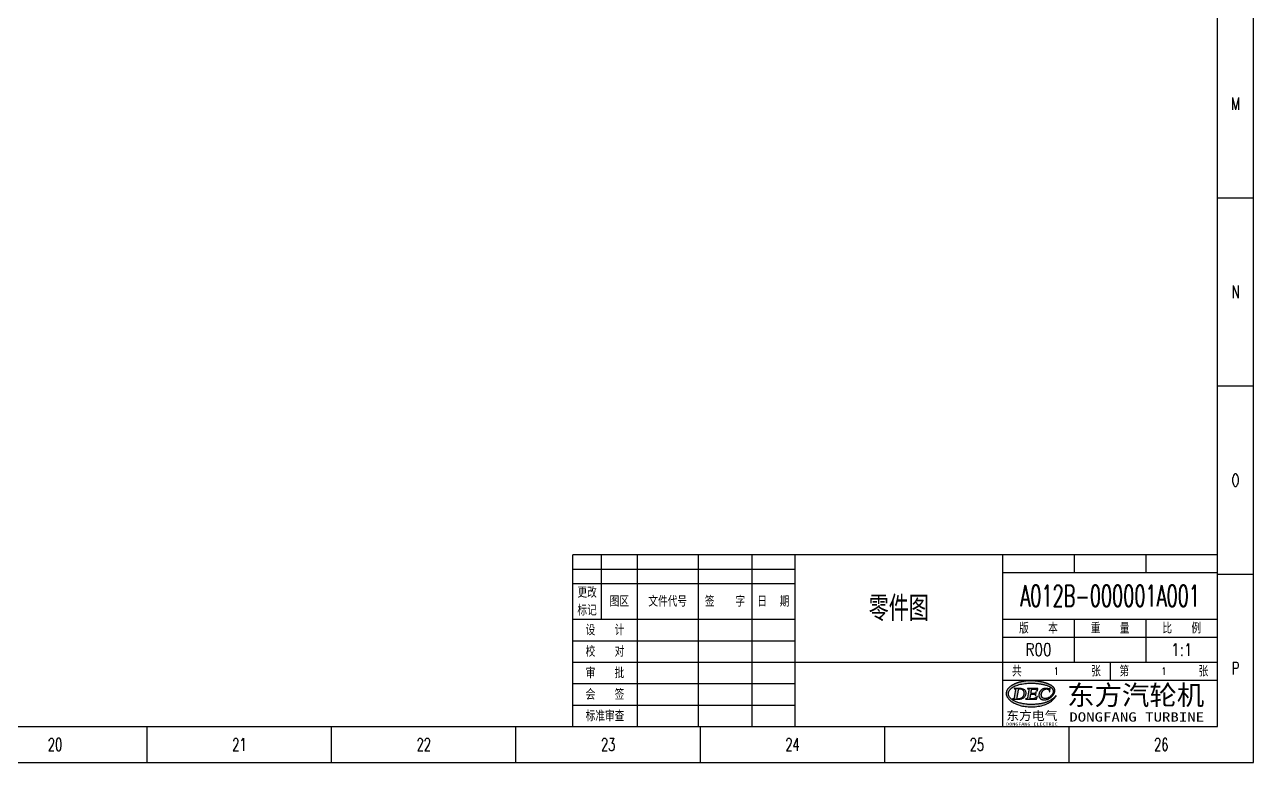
# Model space of a CAD drawing. Header units: millimetres. Extents: x 0 to 1338, y 0 to 841.
# Drawn here: x 995 to 1338, y 0 to 206 of the extents above; entities that cross this region are included whole.
import ezdxf
from ezdxf.enums import TextEntityAlignment as Align

# ---------------------------------------------------------------- set-up
doc = ezdxf.new("R2010")
doc.units = ezdxf.units.MM
doc.layers.add('PDM_Title', color=7, linetype='Continuous')
doc.styles.add('HZ', font='TXT.SHX', dxfattribs={"width": 0.667, "bigfont": 'HZTXT.SHX'})
doc.styles.add('pdmHT', font='SIMHEI.TTF')

# ---------------------------------------------------------------- blocks, each defined once
blk = doc.blocks.new('FitPDM_DWGFrame')
at = {"layer": 'PDM_Title'}
h = blk.add_hatch(color=2, dxfattribs=at)
h.paths.add_polyline_path([(1271.25, 20.65), (1271.24, 20.62), (1271.23, 20.6), (1271.24, 20.58), (1271.26, 20.55), (1271.47, 20.55), (1271.51, 20.53), (1271.55, 20.51), (1271.59, 20.46), (1271.62, 20.41), (1271.63, 20.32), (1271.26, 18.12), (1271.25, 18.01), (1271.2, 17.94), (1271.15, 17.87), (1271.08, 17.8), (1271, 17.75), (1270.91, 17.75), (1270.82, 17.73), (1270.75, 17.72), (1270.73, 17.67), (1270.75, 17.63), (1270.79, 17.63), (1272.5, 17.63), (1272.71, 17.65), (1272.92, 17.68), (1273.13, 17.72), (1273.32, 17.78), (1273.48, 17.85), (1273.7, 17.96), (1273.88, 18.07), (1274.01, 18.18), (1274.17, 18.35), (1274.29, 18.51), (1274.38, 18.66), (1274.45, 18.84), (1274.51, 18.99), (1274.53, 19.2), (1274.54, 19.38), (1274.53, 19.57), (1274.5, 19.75), (1274.44, 19.92), (1274.33, 20.09), (1274.18, 20.26), (1273.96, 20.41), (1273.76, 20.5), (1273.48, 20.59), (1273.21, 20.65), (1272.96, 20.65)])
h.paths.add_polyline_path([(1272.45, 20.41), (1272.4, 20.35), (1272.37, 20.27), (1272.34, 20.17), (1271.99, 18.14), (1271.97, 18.03), (1271.97, 17.94), (1271.97, 17.88), (1272.05, 17.83), (1272.14, 17.8), (1272.32, 17.8), (1272.52, 17.81), (1272.64, 17.82), (1272.77, 17.84), (1272.91, 17.88), (1273, 17.91), (1273.1, 17.94), (1273.18, 17.98), (1273.28, 18.03), (1273.36, 18.08), (1273.43, 18.14), (1273.51, 18.18), (1273.57, 18.22), (1273.62, 18.28), (1273.68, 18.36), (1273.72, 18.42), (1273.77, 18.5), (1273.81, 18.57), (1273.83, 18.61), (1273.89, 18.7), (1273.92, 18.78), (1273.95, 18.87), (1273.98, 18.98), (1274, 19.08), (1274.03, 19.19), (1274.04, 19.3), (1274.04, 19.39), (1274.04, 19.48), (1274, 19.69), (1273.96, 19.83), (1273.93, 19.88), (1273.89, 19.96), (1273.84, 20.01), (1273.81, 20.06), (1273.76, 20.12), (1273.72, 20.17), (1273.66, 20.22), (1273.58, 20.29), (1273.5, 20.32), (1273.4, 20.37), (1273.27, 20.42), (1273.08, 20.47), (1272.94, 20.49), (1272.81, 20.5), (1272.72, 20.49)], flags=0)
h.paths.add_polyline_path([(1276.21, 20.45), (1277.24, 20.44), (1277.31, 20.41), (1277.39, 20.38), (1277.44, 20.34), (1277.48, 20.3), (1277.52, 20.25), (1277.54, 20.2), (1277.56, 20.15), (1277.58, 20.04), (1277.6, 19.97), (1277.62, 19.95), (1277.64, 19.95), (1277.67, 19.95), (1277.71, 19.98), (1277.74, 20.02), (1277.76, 20.07), (1277.83, 20.54), (1277.83, 20.59), (1277.81, 20.62), (1277.78, 20.64), (1277.75, 20.65), (1275.02, 20.65), (1274.98, 20.63), (1274.98, 20.59), (1275, 20.55), (1275.12, 20.54), (1275.21, 20.52), (1275.28, 20.48), (1275.31, 20.43), (1275.32, 20.35), (1275.31, 20.28), (1274.9, 18.04), (1274.87, 17.96), (1274.84, 17.9), (1274.79, 17.85), (1274.75, 17.79), (1274.68, 17.75), (1274.63, 17.73), (1274.59, 17.72), (1274.43, 17.72), (1274.41, 17.71), (1274.4, 17.67), (1274.41, 17.65), (1274.43, 17.63), (1277.31, 17.63), (1277.35, 17.64), (1277.4, 17.68), (1277.42, 17.71), (1277.68, 18.3), (1277.69, 18.33), (1277.69, 18.37), (1277.67, 18.38), (1277.64, 18.4), (1277.6, 18.4), (1277.57, 18.39), (1277.53, 18.35), (1277.5, 18.3), (1277.47, 18.25), (1277.43, 18.19), (1277.35, 18.13), (1277.25, 18.06), (1277.17, 18), (1277.1, 17.96), (1277.02, 17.91), (1276.94, 17.87), (1276.88, 17.84), (1276.8, 17.82), (1276.72, 17.81), (1276.65, 17.8), (1275.84, 17.79), (1275.78, 17.81), (1275.73, 17.84), (1275.71, 17.86), (1275.7, 17.95), (1275.7, 18.05), (1275.86, 18.99), (1275.87, 19.04), (1275.88, 19.07), (1275.91, 19.09), (1275.98, 19.1), (1276.71, 19.1), (1276.83, 19.08), (1276.93, 19.06), (1276.99, 19.01), (1277.03, 18.96), (1277.07, 18.9), (1277.09, 18.84), (1277.08, 18.78), (1277.08, 18.74), (1277.09, 18.69), (1277.11, 18.68), (1277.15, 18.68), (1277.18, 18.69), (1277.21, 18.71), (1277.22, 18.73), (1277.38, 19.61), (1277.39, 19.66), (1277.39, 19.68), (1277.37, 19.69), (1277.34, 19.7), (1277.31, 19.7), (1277.29, 19.68), (1277.27, 19.62), (1277.25, 19.55), (1277.23, 19.49), (1277.2, 19.44), (1277.15, 19.4), (1277.12, 19.37), (1277.05, 19.33), (1276.99, 19.3), (1276.92, 19.27), (1276.87, 19.27), (1275.97, 19.27), (1275.93, 19.3), (1275.92, 19.35), (1275.94, 19.44), (1276.09, 20.31), (1276.1, 20.36), (1276.12, 20.39), (1276.14, 20.42)])
h.paths.add_polyline_path([(1282.82, 18.39), (1282.86, 18.45), (1282.9, 18.51), (1282.91, 18.52), (1282.91, 18.54), (1282.91, 18.56), (1282.89, 18.58), (1282.88, 18.61), (1282.85, 18.61), (1282.81, 18.6), (1282.77, 18.57), (1282.73, 18.51), (1282.69, 18.45), (1282.67, 18.43), (1282.53, 18.28), (1282.35, 18.13), (1282.27, 18.05), (1282.17, 17.97), (1282.06, 17.86), (1281.96, 17.79), (1281.87, 17.73), (1281.78, 17.66), (1281.59, 17.51), (1281.46, 17.43), (1281.27, 17.32), (1281.09, 17.21), (1280.9, 17.12), (1280.73, 17.03), (1280.64, 16.99), (1280.58, 16.96), (1280.41, 16.9), (1280.26, 16.83), (1280.06, 16.76), (1279.87, 16.69), (1279.66, 16.62), (1279.46, 16.56), (1279.24, 16.51), (1279.03, 16.48), (1278.83, 16.45), (1278.62, 16.4), (1278.42, 16.37), (1278.13, 16.33), (1277.94, 16.3), (1277.7, 16.27), (1277.47, 16.25), (1277.21, 16.23), (1276.92, 16.2), (1276.57, 16.18), (1276.21, 16.18), (1276.03, 16.17), (1275.79, 16.16), (1275.4, 16.18), (1275.2, 16.2), (1275.06, 16.22), (1274.83, 16.25), (1274.65, 16.25), (1274.43, 16.3), (1274.14, 16.33), (1273.95, 16.38), (1273.74, 16.4), (1273.46, 16.46), (1273.19, 16.52), (1272.91, 16.58), (1272.64, 16.66), (1272.26, 16.78), (1272.05, 16.87), (1271.8, 16.96), (1271.58, 17.06), (1271.4, 17.14), (1271.22, 17.22), (1271.05, 17.33), (1270.82, 17.43), (1270.64, 17.56), (1270.48, 17.68), (1270.32, 17.83), (1270.17, 17.97), (1270.02, 18.15), (1269.94, 18.25), (1269.81, 18.44), (1269.72, 18.62), (1269.65, 18.85), (1269.61, 19.07), (1269.6, 19.34), (1269.64, 19.56), (1269.7, 19.8), (1269.79, 19.95), (1269.87, 20.11), (1270.01, 20.3), (1270.16, 20.49), (1270.34, 20.66), (1270.59, 20.86), (1270.89, 21.05), (1270.99, 21.12), (1271.23, 21.24), (1271.48, 21.37), (1271.85, 21.52), (1272.23, 21.62), (1272.63, 21.74), (1273.01, 21.84), (1273.32, 21.9), (1273.83, 21.98), (1274.23, 22.04), (1274.62, 22.08), (1275, 22.11), (1275.34, 22.14), (1276.25, 22.13), (1276.8, 22.1), (1277.02, 22.09), (1277.26, 22.06), (1277.47, 22.04), (1277.7, 22.03), (1277.92, 22), (1278.11, 21.97), (1278.34, 21.94), (1278.52, 21.91), (1278.75, 21.88), (1278.99, 21.83), (1279.26, 21.78), (1279.52, 21.72), (1279.71, 21.66), (1279.93, 21.61), (1280.1, 21.57), (1280.3, 21.53), (1280.46, 21.47), (1280.65, 21.4), (1280.76, 21.33), (1280.87, 21.3), (1280.98, 21.25), (1281.07, 21.19), (1281.15, 21.15), (1281.25, 21.09), (1281.36, 21.02), (1281.46, 20.95), (1281.53, 20.88), (1281.62, 20.81), (1281.69, 20.74), (1281.8, 20.65), (1281.87, 20.56), (1281.91, 20.48), (1281.95, 20.42), (1282, 20.34), (1282.04, 20.28), (1282.06, 20.2), (1282.09, 20.11), (1282.11, 20), (1282.11, 19.82), (1282.11, 19.67), (1282.09, 19.54), (1282.06, 19.45), (1282.04, 19.36), (1282.01, 19.26), (1281.95, 19.15), (1281.9, 19.08), (1281.82, 18.94), (1281.74, 18.84), (1281.68, 18.74), (1281.57, 18.64), (1281.49, 18.56), (1281.4, 18.47), (1281.34, 18.41), (1281.23, 18.33), (1281.15, 18.27), (1281.06, 18.21), (1280.97, 18.16), (1280.84, 18.1), (1280.76, 18.05), (1280.68, 18.02), (1280.59, 17.97), (1280.49, 17.93), (1280.35, 17.91), (1280.22, 17.88), (1280.07, 17.84), (1279.87, 17.84), (1279.65, 17.84), (1279.56, 17.87), (1279.44, 17.9), (1279.36, 17.93), (1279.29, 17.97), (1279.22, 18.01), (1279.16, 18.05), (1279.12, 18.09), (1279.08, 18.12), (1279.04, 18.14), (1279.01, 18.19), (1278.98, 18.23), (1278.96, 18.27), (1278.93, 18.32), (1278.9, 18.38), (1278.88, 18.44), (1278.86, 18.51), (1278.84, 18.58), (1278.82, 18.67), (1278.81, 18.76), (1278.79, 18.9), (1278.79, 19.03), (1278.82, 19.13), (1278.83, 19.2), (1278.84, 19.27), (1278.87, 19.36), (1278.9, 19.44), (1278.93, 19.52), (1278.96, 19.58), (1278.99, 19.64), (1279.02, 19.7), (1279.04, 19.76), (1279.06, 19.79), (1279.1, 19.83), (1279.12, 19.87), (1279.16, 19.9), (1279.18, 19.92), (1279.19, 19.95), (1279.21, 19.97), (1279.24, 20.01), (1279.25, 20.03), (1279.27, 20.05), (1279.32, 20.09), (1279.35, 20.14), (1279.45, 20.21), (1279.53, 20.27), (1279.63, 20.32), (1279.72, 20.38), (1279.8, 20.41), (1279.87, 20.44), (1279.98, 20.47), (1280.06, 20.49), (1280.12, 20.52), (1280.23, 20.52), (1280.38, 20.52), (1280.46, 20.5), (1280.55, 20.47), (1280.63, 20.45), (1280.71, 20.41), (1280.77, 20.37), (1280.82, 20.33), (1280.87, 20.28), (1280.92, 20.22), (1280.96, 20.18), (1280.99, 20.13), (1281, 20.08), (1281.03, 20.02), (1281.03, 19.95), (1281.05, 19.86), (1281.07, 19.78), (1281.07, 19.7), (1281.08, 19.68), (1281.1, 19.68), (1281.14, 19.67), (1281.15, 19.68), (1281.17, 19.7), (1281.17, 19.78), (1281.18, 19.9), (1281.3, 20.61), (1281.3, 20.64), (1281.28, 20.66), (1281.26, 20.68), (1281.22, 20.68), (1281.18, 20.66), (1281.15, 20.64), (1281.13, 20.61), (1281.12, 20.59), (1281.09, 20.57), (1281.04, 20.55), (1281, 20.54), (1280.95, 20.54), (1280.88, 20.55), (1280.82, 20.57), (1280.73, 20.59), (1280.63, 20.61), (1280.54, 20.64), (1280.43, 20.65), (1280.31, 20.66), (1280.16, 20.68), (1280, 20.68), (1279.84, 20.66), (1279.68, 20.65), (1279.58, 20.63), (1279.5, 20.61), (1279.39, 20.58), (1279.3, 20.55), (1279.22, 20.52), (1279.15, 20.5), (1279.06, 20.44), (1278.97, 20.39), (1278.9, 20.35), (1278.85, 20.3), (1278.8, 20.26), (1278.74, 20.21), (1278.66, 20.13), (1278.58, 20.05), (1278.52, 19.98), (1278.48, 19.92), (1278.43, 19.87), (1278.38, 19.8), (1278.34, 19.72), (1278.3, 19.65), (1278.27, 19.56), (1278.23, 19.49), (1278.19, 19.39), (1278.17, 19.31), (1278.17, 19.25), (1278.15, 19.2), (1278.14, 19.09), (1278.11, 19), (1278.11, 18.93), (1278.1, 18.84), (1278.09, 18.8), (1278.1, 18.77), (1278.11, 18.68), (1278.12, 18.59), (1278.14, 18.5), (1278.14, 18.41), (1278.16, 18.33), (1278.21, 18.23), (1278.25, 18.16), (1278.3, 18.08), (1278.34, 18.02), (1278.39, 17.96), (1278.44, 17.92), (1278.5, 17.85), (1278.55, 17.79), (1278.62, 17.74), (1278.7, 17.68), (1278.78, 17.63), (1278.85, 17.6), (1278.92, 17.58), (1279.04, 17.54), (1279.15, 17.5), (1279.27, 17.48), (1279.42, 17.47), (1279.57, 17.46), (1279.74, 17.47), (1279.91, 17.48), (1280.07, 17.5), (1280.22, 17.53), (1280.33, 17.56), (1280.41, 17.58), (1280.49, 17.61), (1280.61, 17.65), (1280.68, 17.7), (1280.77, 17.73), (1280.87, 17.79), (1280.94, 17.83), (1281.01, 17.87), (1281.11, 17.93), (1281.18, 17.99), (1281.29, 18.05), (1281.35, 18.1), (1281.41, 18.15), (1281.46, 18.17), (1281.53, 18.24), (1281.61, 18.29), (1281.67, 18.35), (1281.72, 18.41), (1281.77, 18.44), (1281.83, 18.5), (1281.85, 18.54), (1281.91, 18.59), (1281.94, 18.65), (1281.98, 18.67), (1282.01, 18.71), (1282.04, 18.74), (1282.06, 18.78), (1282.1, 18.83), (1282.14, 18.87), (1282.16, 18.91), (1282.2, 18.97), (1282.24, 19.03), (1282.28, 19.07), (1282.31, 19.14), (1282.36, 19.19), (1282.38, 19.24), (1282.4, 19.28), (1282.42, 19.35), (1282.44, 19.4), (1282.47, 19.48), (1282.5, 19.55), (1282.52, 19.63), (1282.54, 19.7), (1282.56, 19.78), (1282.57, 19.87), (1282.58, 20.03), (1282.57, 20.25), (1282.55, 20.37), (1282.52, 20.45), (1282.49, 20.54), (1282.46, 20.59), (1282.43, 20.65), (1282.39, 20.72), (1282.34, 20.79), (1282.3, 20.84), (1282.26, 20.9), (1282.2, 20.95), (1282.14, 21.04), (1282.06, 21.1), (1282, 21.17), (1281.94, 21.21), (1281.86, 21.28), (1281.79, 21.34), (1281.71, 21.4), (1281.65, 21.45), (1281.57, 21.49), (1281.5, 21.53), (1281.41, 21.58), (1281.34, 21.62), (1281.27, 21.66), (1281.2, 21.69), (1281.12, 21.73), (1281.06, 21.77), (1281.02, 21.78), (1280.96, 21.8), (1280.86, 21.86), (1280.76, 21.89), (1280.69, 21.93), (1280.59, 21.96), (1280.51, 22), (1280.43, 22.03), (1280.35, 22.06), (1280.27, 22.1), (1280.18, 22.12), (1280.09, 22.15), (1280.01, 22.17), (1279.92, 22.21), (1279.82, 22.24), (1279.72, 22.26), (1279.62, 22.29), (1279.53, 22.32), (1279.43, 22.34), (1279.33, 22.37), (1279.22, 22.39), (1279.12, 22.41), (1279.04, 22.43), (1278.95, 22.45), (1278.82, 22.47), (1278.74, 22.49), (1278.64, 22.5), (1278.57, 22.53), (1278.46, 22.54), (1278.38, 22.56), (1278.27, 22.58), (1278.11, 22.6), (1278, 22.62), (1277.91, 22.64), (1277.8, 22.66), (1277.67, 22.67), (1277.49, 22.69), (1277.34, 22.71), (1277.14, 22.73), (1276.95, 22.74), (1276.75, 22.74), (1276.54, 22.75), (1276.27, 22.76), (1275.96, 22.77), (1275.61, 22.78), (1275.37, 22.77), (1275.1, 22.75), (1274.88, 22.75), (1274.62, 22.74), (1274.41, 22.72), (1274.24, 22.69), (1274.05, 22.67), (1273.9, 22.65), (1273.8, 22.63), (1273.71, 22.61), (1273.61, 22.59), (1273.48, 22.57), (1273.39, 22.55), (1273.25, 22.52), (1273.14, 22.5), (1273.06, 22.48), (1272.95, 22.45), (1272.82, 22.43), (1272.73, 22.41), (1272.65, 22.38), (1272.54, 22.35), (1272.43, 22.32), (1272.33, 22.29), (1272.24, 22.26), (1272.18, 22.24), (1272.09, 22.21), (1271.99, 22.17), (1271.91, 22.16), (1271.85, 22.12), (1271.78, 22.1), (1271.7, 22.06), (1271.6, 22.03), (1271.52, 21.99), (1271.43, 21.96), (1271.34, 21.92), (1271.25, 21.88), (1271.17, 21.83), (1271.08, 21.79), (1271, 21.75), (1270.91, 21.71), (1270.84, 21.66), (1270.75, 21.62), (1270.66, 21.57), (1270.57, 21.52), (1270.5, 21.48), (1270.43, 21.43), (1270.35, 21.37), (1270.24, 21.3), (1270.09, 21.17), (1269.91, 21.02), (1269.71, 20.84), (1269.55, 20.63), (1269.39, 20.44), (1269.29, 20.24), (1269.19, 20.02), (1269.12, 19.88), (1269.07, 19.67), (1269.02, 19.46), (1269.01, 19.3), (1269.01, 19.19), (1269, 19.09), (1269.01, 19), (1269.06, 18.73), (1269.14, 18.53), (1269.27, 18.27), (1269.39, 18.1), (1269.51, 17.92), (1269.66, 17.75), (1269.81, 17.57), (1269.98, 17.41), (1270.18, 17.23), (1270.42, 17.06), (1270.68, 16.88), (1270.93, 16.71), (1271.19, 16.57), (1271.53, 16.43), (1271.9, 16.26), (1272.38, 16.08), (1272.87, 15.92), (1273.21, 15.81), (1273.56, 15.74), (1273.89, 15.67), (1274.29, 15.62), (1274.63, 15.58), (1275.14, 15.55), (1275.76, 15.51), (1276.27, 15.5), (1276.64, 15.54), (1277.12, 15.56), (1277.55, 15.62), (1277.95, 15.68), (1278.39, 15.74), (1278.85, 15.85), (1279.27, 15.96), (1279.66, 16.1), (1279.99, 16.22), (1280.35, 16.38), (1280.7, 16.54), (1281, 16.71), (1281.34, 16.94), (1281.63, 17.15), (1281.82, 17.3), (1281.92, 17.38), (1282, 17.45), (1282.14, 17.59), (1282.32, 17.77), (1282.46, 17.95), (1282.56, 18.08), (1282.67, 18.2)])
at = {"layer": 'PDM_Title', "color": 2}
for p, q in [((1338, 0), (1338, 841)), ((1328, 157.69), (1338, 157.69)), ((1328, 105.12), (1338, 105.12)), ((1156, 40), (1156, 58)), ((1166, 58), (1166, 10)), ((1183, 58), (1183, 10)), ((1198, 58), (1198, 10)), ((1210, 58), (1210, 10)), ((1268, 58), (1268, 28)), ((1268, 58), (1268, 10)), ((1288, 58), (1288, 53)), ((1308, 58), (1308, 53)), ((1148, 54), (1210, 54)), ((1268, 53), (1328, 53)), ((1328, 52.56), (1338, 52.56)), ((1148, 50), (1210, 50)), ((1148, 40), (1210, 40)), ((1268, 40), (1328, 40)), ((1288, 40), (1288, 28)), ((1308, 40), (1308, 28)), ((1268, 35), (1328, 35)), ((1148, 34), (1210, 34)), ((1148, 28), (1210, 28)), ((1210, 28), (1268, 28)), ((1268, 28), (1328, 28)), ((1298, 28), (1298, 23)), ((1148, 22), (1210, 22)), ((1268, 23), (1328, 23)), ((1269.55, 20.63), (1269.39, 20.44)), ((1269.71, 20.84), (1269.55, 20.63)), ((1269.91, 21.02), (1269.71, 20.84)), ((1270.09, 21.17), (1269.91, 21.02)), ((1270.24, 21.3), (1270.09, 21.17)), ((1270.16, 20.49), (1270.34, 20.66)), ((1270.35, 21.37), (1270.24, 21.3)), ((1270.34, 20.66), (1270.59, 20.86)), ((1270.43, 21.43), (1270.35, 21.37)), ((1270.5, 21.48), (1270.43, 21.43)), ((1270.57, 21.52), (1270.5, 21.48)), ((1270.66, 21.57), (1270.57, 21.52)), ((1270.59, 20.86), (1270.89, 21.05)), ((1270.75, 21.62), (1270.66, 21.57)), ((1270.84, 21.66), (1270.75, 21.62)), ((1270.91, 21.71), (1270.84, 21.66)), ((1270.89, 21.05), (1270.99, 21.12)), ((1271, 21.75), (1270.91, 21.71)), ((1270.99, 21.12), (1271.23, 21.24)), ((1271.08, 21.79), (1271, 21.75)), ((1271.17, 21.83), (1271.08, 21.79)), ((1271.25, 21.88), (1271.17, 21.83)), ((1271.23, 21.24), (1271.48, 21.37)), ((1271.24, 20.62), (1271.23, 20.6)), ((1271.23, 20.6), (1271.24, 20.58)), ((1271.25, 20.65), (1271.24, 20.62)), ((1271.34, 21.92), (1271.25, 21.88)), ((1272.96, 20.65), (1271.25, 20.65)), ((1271.43, 21.96), (1271.34, 21.92)), ((1271.52, 21.99), (1271.43, 21.96)), ((1271.48, 21.37), (1271.85, 21.52)), ((1271.6, 22.03), (1271.52, 21.99)), ((1271.7, 22.06), (1271.6, 22.03)), ((1271.78, 22.1), (1271.7, 22.06)), ((1271.85, 22.12), (1271.78, 22.1)), ((1271.91, 22.16), (1271.85, 22.12)), ((1271.85, 21.52), (1272.23, 21.62)), ((1271.99, 22.17), (1271.91, 22.16)), ((1272.09, 22.21), (1271.99, 22.17)), ((1272.18, 22.24), (1272.09, 22.21)), ((1272.24, 22.26), (1272.18, 22.24)), ((1272.23, 21.62), (1272.63, 21.74)), ((1272.33, 22.29), (1272.24, 22.26)), ((1272.43, 22.32), (1272.33, 22.29)), ((1272.54, 22.35), (1272.43, 22.32)), ((1272.65, 22.38), (1272.54, 22.35)), ((1272.63, 21.74), (1273.01, 21.84)), ((1272.73, 22.41), (1272.65, 22.38)), ((1272.82, 22.43), (1272.73, 22.41)), ((1272.95, 22.45), (1272.82, 22.43)), ((1273.06, 22.48), (1272.95, 22.45)), ((1273.21, 20.65), (1272.96, 20.65)), ((1273.01, 21.84), (1273.32, 21.9)), ((1273.14, 22.5), (1273.06, 22.48)), ((1273.25, 22.52), (1273.14, 22.5)), ((1273.48, 20.59), (1273.21, 20.65)), ((1273.39, 22.55), (1273.25, 22.52)), ((1273.32, 21.9), (1273.83, 21.98)), ((1273.48, 22.57), (1273.39, 22.55)), ((1273.61, 22.59), (1273.48, 22.57)), ((1273.76, 20.5), (1273.48, 20.59)), ((1273.71, 22.61), (1273.61, 22.59)), ((1273.8, 22.63), (1273.71, 22.61)), ((1273.9, 22.65), (1273.8, 22.63)), ((1273.83, 21.98), (1274.23, 22.04)), ((1274.05, 22.67), (1273.9, 22.65)), ((1274.24, 22.69), (1274.05, 22.67)), ((1274.23, 22.04), (1274.62, 22.08)), ((1274.41, 22.72), (1274.24, 22.69)), ((1274.62, 22.74), (1274.41, 22.72)), ((1274.88, 22.75), (1274.62, 22.74)), ((1274.62, 22.08), (1275, 22.11)), ((1275.1, 22.75), (1274.88, 22.75)), ((1275.02, 20.65), (1274.98, 20.63)), ((1274.98, 20.63), (1274.98, 20.59)), ((1274.98, 20.59), (1275, 20.55)), ((1275, 22.11), (1275.34, 22.14)), ((1277.75, 20.65), (1275.02, 20.65)), ((1275.37, 22.77), (1275.1, 22.75)), ((1275.34, 22.14), (1276.25, 22.13)), ((1275.61, 22.78), (1275.37, 22.77)), ((1275.96, 22.77), (1275.61, 22.78)), ((1276.27, 22.76), (1275.96, 22.77)), ((1276.25, 22.13), (1276.8, 22.1)), ((1276.54, 22.75), (1276.27, 22.76)), ((1276.75, 22.74), (1276.54, 22.75)), ((1276.95, 22.74), (1276.75, 22.74)), ((1276.8, 22.1), (1277.02, 22.09)), ((1277.14, 22.73), (1276.95, 22.74)), ((1277.02, 22.09), (1277.26, 22.06)), ((1277.34, 22.71), (1277.14, 22.73)), ((1277.26, 22.06), (1277.47, 22.04)), ((1277.49, 22.69), (1277.34, 22.71)), ((1277.47, 22.04), (1277.7, 22.03)), ((1277.67, 22.67), (1277.49, 22.69)), ((1277.8, 22.66), (1277.67, 22.67)), ((1277.7, 22.03), (1277.92, 22)), ((1277.78, 20.64), (1277.75, 20.65)), ((1277.81, 20.62), (1277.78, 20.64)), ((1277.91, 22.64), (1277.8, 22.66)), ((1277.83, 20.59), (1277.81, 20.62)), ((1277.83, 20.54), (1277.83, 20.59)), ((1278, 22.62), (1277.91, 22.64)), ((1277.92, 22), (1278.11, 21.97)), ((1278.11, 22.6), (1278, 22.62)), ((1278.27, 22.58), (1278.11, 22.6)), ((1278.11, 21.97), (1278.34, 21.94)), ((1278.38, 22.56), (1278.27, 22.58)), ((1278.34, 21.94), (1278.52, 21.91)), ((1278.46, 22.54), (1278.38, 22.56)), ((1278.57, 22.53), (1278.46, 22.54)), ((1278.52, 21.91), (1278.75, 21.88)), ((1278.64, 22.5), (1278.57, 22.53)), ((1278.74, 22.49), (1278.64, 22.5)), ((1278.82, 22.47), (1278.74, 22.49)), ((1278.75, 21.88), (1278.99, 21.83)), ((1278.95, 22.45), (1278.82, 22.47)), ((1279.04, 22.43), (1278.95, 22.45)), ((1278.99, 21.83), (1279.26, 21.78)), ((1279.12, 22.41), (1279.04, 22.43)), ((1279.22, 22.39), (1279.12, 22.41)), ((1279.33, 22.37), (1279.22, 22.39)), ((1279.26, 21.78), (1279.52, 21.72)), ((1279.39, 20.58), (1279.3, 20.55)), ((1279.43, 22.34), (1279.33, 22.37)), ((1279.5, 20.61), (1279.39, 20.58)), ((1279.53, 22.32), (1279.43, 22.34)), ((1279.58, 20.63), (1279.5, 20.61)), ((1279.52, 21.72), (1279.71, 21.66)), ((1279.62, 22.29), (1279.53, 22.32)), ((1279.68, 20.65), (1279.58, 20.63)), ((1279.72, 22.26), (1279.62, 22.29)), ((1279.84, 20.66), (1279.68, 20.65)), ((1279.71, 21.66), (1279.93, 21.61)), ((1279.82, 22.24), (1279.72, 22.26)), ((1279.92, 22.21), (1279.82, 22.24)), ((1280, 20.68), (1279.84, 20.66)), ((1280.01, 22.17), (1279.92, 22.21)), ((1279.93, 21.61), (1280.1, 21.57)), ((1280.16, 20.68), (1280, 20.68)), ((1280.09, 22.15), (1280.01, 22.17)), ((1280.18, 22.12), (1280.09, 22.15)), ((1280.1, 21.57), (1280.3, 21.53)), ((1280.31, 20.66), (1280.16, 20.68)), ((1280.27, 22.1), (1280.18, 22.12)), ((1280.35, 22.06), (1280.27, 22.1)), ((1280.3, 21.53), (1280.46, 21.47)), ((1280.43, 20.65), (1280.31, 20.66)), ((1280.43, 22.03), (1280.35, 22.06)), ((1280.51, 22), (1280.43, 22.03)), ((1280.54, 20.64), (1280.43, 20.65)), ((1280.46, 21.47), (1280.65, 21.4)), ((1280.59, 21.96), (1280.51, 22)), ((1280.63, 20.61), (1280.54, 20.64)), ((1280.69, 21.93), (1280.59, 21.96)), ((1280.73, 20.59), (1280.63, 20.61)), ((1280.65, 21.4), (1280.76, 21.33)), ((1280.76, 21.89), (1280.69, 21.93)), ((1280.82, 20.57), (1280.73, 20.59)), ((1280.86, 21.86), (1280.76, 21.89)), ((1280.76, 21.33), (1280.87, 21.3)), ((1280.96, 21.8), (1280.86, 21.86)), ((1280.87, 21.3), (1280.98, 21.25)), ((1281.02, 21.78), (1280.96, 21.8)), ((1280.98, 21.25), (1281.07, 21.19)), ((1281.06, 21.77), (1281.02, 21.78)), ((1281.12, 21.73), (1281.06, 21.77)), ((1281.07, 21.19), (1281.15, 21.15)), ((1281.12, 20.59), (1281.09, 20.57)), ((1281.2, 21.69), (1281.12, 21.73)), ((1281.13, 20.61), (1281.12, 20.59)), ((1281.15, 20.64), (1281.13, 20.61)), ((1281.15, 21.15), (1281.25, 21.09)), ((1281.18, 20.66), (1281.15, 20.64)), ((1281.22, 20.68), (1281.18, 20.66)), ((1281.18, 19.9), (1281.3, 20.61)), ((1281.27, 21.66), (1281.2, 21.69)), ((1281.26, 20.68), (1281.22, 20.68)), ((1281.25, 21.09), (1281.36, 21.02)), ((1281.28, 20.66), (1281.26, 20.68)), ((1281.34, 21.62), (1281.27, 21.66)), ((1281.3, 20.64), (1281.28, 20.66)), ((1281.3, 20.61), (1281.3, 20.64)), ((1281.41, 21.58), (1281.34, 21.62)), ((1281.36, 21.02), (1281.46, 20.95)), ((1281.5, 21.53), (1281.41, 21.58)), ((1281.46, 20.95), (1281.53, 20.88)), ((1281.57, 21.49), (1281.5, 21.53)), ((1281.53, 20.88), (1281.62, 20.81)), ((1281.65, 21.45), (1281.57, 21.49)), ((1281.62, 20.81), (1281.69, 20.74)), ((1281.71, 21.4), (1281.65, 21.45)), ((1281.69, 20.74), (1281.8, 20.65)), ((1281.79, 21.34), (1281.71, 21.4)), ((1281.86, 21.28), (1281.79, 21.34)), ((1281.8, 20.65), (1281.87, 20.56)), ((1281.94, 21.21), (1281.86, 21.28)), ((1282, 21.17), (1281.94, 21.21)), ((1282.06, 21.1), (1282, 21.17)), ((1282.14, 21.04), (1282.06, 21.1)), ((1282.2, 20.95), (1282.14, 21.04)), ((1282.26, 20.9), (1282.2, 20.95)), ((1282.3, 20.84), (1282.26, 20.9)), ((1282.34, 20.79), (1282.3, 20.84)), ((1282.39, 20.72), (1282.34, 20.79)), ((1282.43, 20.65), (1282.39, 20.72)), ((1282.46, 20.59), (1282.43, 20.65)), ((1282.49, 20.54), (1282.46, 20.59)), ((1269.01, 19.19), (1269, 19.09)), ((1269, 19.09), (1269.01, 19)), ((1269.02, 19.46), (1269.01, 19.3)), ((1269.01, 19.3), (1269.01, 19.19)), ((1269.01, 19), (1269.06, 18.73)), ((1269.07, 19.67), (1269.02, 19.46)), ((1269.06, 18.73), (1269.14, 18.53)), ((1269.12, 19.88), (1269.07, 19.67)), ((1269.19, 20.02), (1269.12, 19.88)), ((1269.14, 18.53), (1269.27, 18.27)), ((1269.29, 20.24), (1269.19, 20.02)), ((1269.27, 18.27), (1269.39, 18.1)), ((1269.39, 20.44), (1269.29, 20.24)), ((1269.39, 18.1), (1269.51, 17.92)), ((1269.51, 17.92), (1269.66, 17.75)), ((1269.6, 19.34), (1269.64, 19.56)), ((1269.61, 19.07), (1269.6, 19.34)), ((1269.65, 18.85), (1269.61, 19.07)), ((1269.64, 19.56), (1269.7, 19.8)), ((1269.72, 18.62), (1269.65, 18.85)), ((1269.66, 17.75), (1269.81, 17.57)), ((1269.7, 19.8), (1269.79, 19.95)), ((1269.81, 18.44), (1269.72, 18.62)), ((1269.79, 19.95), (1269.87, 20.11)), ((1269.94, 18.25), (1269.81, 18.44)), ((1269.81, 17.57), (1269.98, 17.41)), ((1269.87, 20.11), (1270.01, 20.3)), ((1270.02, 18.15), (1269.94, 18.25)), ((1269.98, 17.41), (1270.18, 17.23)), ((1270.01, 20.3), (1270.16, 20.49)), ((1270.17, 17.97), (1270.02, 18.15)), ((1270.32, 17.83), (1270.17, 17.97)), ((1270.18, 17.23), (1270.42, 17.06)), ((1270.48, 17.68), (1270.32, 17.83)), ((1270.64, 17.56), (1270.48, 17.68)), ((1270.82, 17.43), (1270.64, 17.56)), ((1270.75, 17.72), (1270.73, 17.67)), ((1270.73, 17.67), (1270.75, 17.63)), ((1270.82, 17.73), (1270.75, 17.72)), ((1270.75, 17.63), (1270.79, 17.63)), ((1270.79, 17.63), (1272.5, 17.63)), ((1270.91, 17.75), (1270.82, 17.73)), ((1271.05, 17.33), (1270.82, 17.43)), ((1271, 17.75), (1270.91, 17.75)), ((1271.08, 17.8), (1271, 17.75)), ((1271.22, 17.22), (1271.05, 17.33)), ((1271.15, 17.87), (1271.08, 17.8)), ((1271.2, 17.94), (1271.15, 17.87)), ((1271.25, 18.01), (1271.2, 17.94)), ((1271.4, 17.14), (1271.22, 17.22)), ((1271.24, 20.58), (1271.26, 20.55)), ((1271.26, 18.12), (1271.25, 18.01)), ((1271.26, 20.55), (1271.47, 20.55)), ((1271.63, 20.32), (1271.26, 18.12)), ((1271.47, 20.55), (1271.51, 20.53)), ((1271.51, 20.53), (1271.55, 20.51)), ((1271.55, 20.51), (1271.59, 20.46)), ((1271.59, 20.46), (1271.62, 20.41)), ((1271.62, 20.41), (1271.63, 20.32)), ((1271.99, 18.14), (1271.97, 18.03)), ((1271.97, 18.03), (1271.97, 17.94)), ((1271.97, 17.94), (1271.97, 17.88)), ((1271.97, 17.88), (1272.05, 17.83)), ((1272.34, 20.17), (1271.99, 18.14)), ((1272.05, 17.83), (1272.14, 17.8)), ((1272.14, 17.8), (1272.32, 17.8)), ((1272.32, 17.8), (1272.52, 17.81)), ((1272.37, 20.27), (1272.34, 20.17)), ((1272.4, 20.35), (1272.37, 20.27)), ((1272.45, 20.41), (1272.4, 20.35)), ((1272.72, 20.49), (1272.45, 20.41)), ((1272.5, 17.63), (1272.71, 17.65)), ((1272.52, 17.81), (1272.64, 17.82)), ((1272.64, 17.82), (1272.77, 17.84)), ((1272.71, 17.65), (1272.92, 17.68)), ((1272.81, 20.5), (1272.72, 20.49)), ((1272.77, 17.84), (1272.91, 17.88)), ((1272.94, 20.49), (1272.81, 20.5)), ((1272.91, 17.88), (1273, 17.91)), ((1272.92, 17.68), (1273.13, 17.72)), ((1273.08, 20.47), (1272.94, 20.49)), ((1273, 17.91), (1273.1, 17.94)), ((1273.27, 20.42), (1273.08, 20.47)), ((1273.1, 17.94), (1273.18, 17.98)), ((1273.13, 17.72), (1273.32, 17.78)), ((1273.18, 17.98), (1273.28, 18.03)), ((1273.4, 20.37), (1273.27, 20.42)), ((1273.28, 18.03), (1273.36, 18.08)), ((1273.32, 17.78), (1273.48, 17.85)), ((1273.36, 18.08), (1273.43, 18.14)), ((1273.5, 20.32), (1273.4, 20.37)), ((1273.43, 18.14), (1273.51, 18.18)), ((1273.48, 17.85), (1273.7, 17.96)), ((1273.58, 20.29), (1273.5, 20.32)), ((1273.51, 18.18), (1273.57, 18.22)), ((1273.57, 18.22), (1273.62, 18.28)), ((1273.66, 20.22), (1273.58, 20.29)), ((1273.62, 18.28), (1273.68, 18.36)), ((1273.72, 20.17), (1273.66, 20.22)), ((1273.68, 18.36), (1273.72, 18.42)), ((1273.7, 17.96), (1273.88, 18.07)), ((1273.76, 20.12), (1273.72, 20.17)), ((1273.72, 18.42), (1273.77, 18.5)), ((1273.96, 20.41), (1273.76, 20.5)), ((1273.81, 20.06), (1273.76, 20.12)), ((1273.77, 18.5), (1273.81, 18.57)), ((1273.84, 20.01), (1273.81, 20.06)), ((1273.81, 18.57), (1273.83, 18.61)), ((1273.83, 18.61), (1273.89, 18.7)), ((1273.89, 19.96), (1273.84, 20.01)), ((1273.88, 18.07), (1274.01, 18.18)), ((1273.93, 19.88), (1273.89, 19.96)), ((1273.89, 18.7), (1273.92, 18.78)), ((1273.92, 18.78), (1273.95, 18.87)), ((1273.96, 19.83), (1273.93, 19.88)), ((1273.95, 18.87), (1273.98, 18.98)), ((1274.18, 20.26), (1273.96, 20.41)), ((1274, 19.69), (1273.96, 19.83)), ((1273.98, 18.98), (1274, 19.08)), ((1274.04, 19.48), (1274, 19.69)), ((1274, 19.08), (1274.03, 19.19)), ((1274.01, 18.18), (1274.17, 18.35)), ((1274.03, 19.19), (1274.04, 19.3)), ((1274.04, 19.39), (1274.04, 19.48)), ((1274.04, 19.3), (1274.04, 19.39)), ((1274.17, 18.35), (1274.29, 18.51)), ((1274.33, 20.09), (1274.18, 20.26)), ((1274.29, 18.51), (1274.38, 18.66)), ((1274.44, 19.92), (1274.33, 20.09)), ((1274.38, 18.66), (1274.45, 18.84)), ((1274.41, 17.71), (1274.4, 17.67)), ((1274.4, 17.67), (1274.41, 17.65)), ((1274.43, 17.72), (1274.41, 17.71)), ((1274.41, 17.65), (1274.43, 17.63)), ((1274.59, 17.72), (1274.43, 17.72)), ((1274.43, 17.63), (1277.31, 17.63)), ((1274.5, 19.75), (1274.44, 19.92)), ((1274.45, 18.84), (1274.51, 18.99)), ((1274.53, 19.57), (1274.5, 19.75)), ((1274.51, 18.99), (1274.53, 19.2)), ((1274.54, 19.38), (1274.53, 19.57)), ((1274.53, 19.2), (1274.54, 19.38)), ((1274.63, 17.73), (1274.59, 17.72)), ((1274.68, 17.75), (1274.63, 17.73)), ((1274.75, 17.79), (1274.68, 17.75)), ((1274.79, 17.85), (1274.75, 17.79)), ((1274.84, 17.9), (1274.79, 17.85)), ((1274.87, 17.96), (1274.84, 17.9)), ((1274.9, 18.04), (1274.87, 17.96)), ((1275.31, 20.28), (1274.9, 18.04)), ((1275, 20.55), (1275.12, 20.54)), ((1275.12, 20.54), (1275.21, 20.52)), ((1275.21, 20.52), (1275.28, 20.48)), ((1275.28, 20.48), (1275.31, 20.43)), ((1275.31, 20.43), (1275.32, 20.35)), ((1275.32, 20.35), (1275.31, 20.28)), ((1275.7, 18.05), (1275.86, 18.99)), ((1275.7, 17.95), (1275.7, 18.05)), ((1275.71, 17.86), (1275.7, 17.95)), ((1275.73, 17.84), (1275.71, 17.86)), ((1275.78, 17.81), (1275.73, 17.84)), ((1275.84, 17.79), (1275.78, 17.81)), ((1276.65, 17.8), (1275.84, 17.79)), ((1275.86, 18.99), (1275.87, 19.04)), ((1275.87, 19.04), (1275.88, 19.07)), ((1275.88, 19.07), (1275.91, 19.09)), ((1275.91, 19.09), (1275.98, 19.1)), ((1275.92, 19.35), (1275.94, 19.44)), ((1275.93, 19.3), (1275.92, 19.35)), ((1275.97, 19.27), (1275.93, 19.3)), ((1275.94, 19.44), (1276.09, 20.31)), ((1276.87, 19.27), (1275.97, 19.27)), ((1275.98, 19.1), (1276.71, 19.1)), ((1276.09, 20.31), (1276.1, 20.36)), ((1276.1, 20.36), (1276.12, 20.39)), ((1276.12, 20.39), (1276.14, 20.42)), ((1276.14, 20.42), (1276.21, 20.45)), ((1276.21, 20.45), (1277.24, 20.44)), ((1276.72, 17.81), (1276.65, 17.8)), ((1276.71, 19.1), (1276.83, 19.08)), ((1276.8, 17.82), (1276.72, 17.81)), ((1276.88, 17.84), (1276.8, 17.82)), ((1276.83, 19.08), (1276.93, 19.06)), ((1276.92, 19.27), (1276.87, 19.27)), ((1276.94, 17.87), (1276.88, 17.84)), ((1276.99, 19.3), (1276.92, 19.27)), ((1276.93, 19.06), (1276.99, 19.01)), ((1277.02, 17.91), (1276.94, 17.87)), ((1277.05, 19.33), (1276.99, 19.3)), ((1276.99, 19.01), (1277.03, 18.96)), ((1277.1, 17.96), (1277.02, 17.91)), ((1277.03, 18.96), (1277.07, 18.9)), ((1277.12, 19.37), (1277.05, 19.33)), ((1277.07, 18.9), (1277.09, 18.84)), ((1277.09, 18.84), (1277.08, 18.78)), ((1277.08, 18.78), (1277.08, 18.74)), ((1277.08, 18.74), (1277.09, 18.69)), ((1277.09, 18.69), (1277.11, 18.68)), ((1277.17, 18), (1277.1, 17.96)), ((1277.11, 18.68), (1277.15, 18.68)), ((1277.15, 19.4), (1277.12, 19.37)), ((1277.2, 19.44), (1277.15, 19.4)), ((1277.15, 18.68), (1277.18, 18.69)), ((1277.25, 18.06), (1277.17, 18)), ((1277.18, 18.69), (1277.21, 18.71)), ((1277.23, 19.49), (1277.2, 19.44)), ((1277.21, 18.71), (1277.22, 18.73)), ((1277.22, 18.73), (1277.38, 19.61)), ((1277.25, 19.55), (1277.23, 19.49)), ((1277.24, 20.44), (1277.31, 20.41)), ((1277.27, 19.62), (1277.25, 19.55)), ((1277.35, 18.13), (1277.25, 18.06)), ((1277.29, 19.68), (1277.27, 19.62)), ((1277.31, 19.7), (1277.29, 19.68)), ((1277.31, 20.41), (1277.39, 20.38)), ((1277.34, 19.7), (1277.31, 19.7)), ((1277.31, 17.63), (1277.35, 17.64)), ((1277.37, 19.69), (1277.34, 19.7)), ((1277.43, 18.19), (1277.35, 18.13)), ((1277.35, 17.64), (1277.4, 17.68)), ((1277.39, 19.68), (1277.37, 19.69)), ((1277.38, 19.61), (1277.39, 19.66)), ((1277.39, 20.38), (1277.44, 20.34)), ((1277.39, 19.66), (1277.39, 19.68)), ((1277.4, 17.68), (1277.42, 17.71)), ((1277.42, 17.71), (1277.68, 18.3)), ((1277.47, 18.25), (1277.43, 18.19)), ((1277.44, 20.34), (1277.48, 20.3)), ((1277.5, 18.3), (1277.47, 18.25)), ((1277.48, 20.3), (1277.52, 20.25)), ((1277.53, 18.35), (1277.5, 18.3)), ((1277.52, 20.25), (1277.54, 20.2)), ((1277.57, 18.39), (1277.53, 18.35)), ((1277.54, 20.2), (1277.56, 20.15)), ((1277.56, 20.15), (1277.58, 20.04)), ((1277.6, 18.4), (1277.57, 18.39)), ((1277.58, 20.04), (1277.6, 19.97)), ((1277.6, 19.97), (1277.62, 19.95)), ((1277.64, 18.4), (1277.6, 18.4)), ((1277.62, 19.95), (1277.64, 19.95)), ((1277.64, 19.95), (1277.67, 19.95)), ((1277.67, 18.38), (1277.64, 18.4)), ((1277.67, 19.95), (1277.71, 19.98)), ((1277.69, 18.37), (1277.67, 18.38)), ((1277.68, 18.3), (1277.69, 18.33)), ((1277.69, 18.33), (1277.69, 18.37)), ((1277.71, 19.98), (1277.74, 20.02)), ((1277.74, 20.02), (1277.76, 20.07)), ((1277.76, 20.07), (1277.83, 20.54)), ((1278.1, 18.84), (1278.09, 18.8)), ((1278.09, 18.8), (1278.1, 18.77)), ((1278.11, 18.93), (1278.1, 18.84)), ((1278.1, 18.77), (1278.11, 18.68)), ((1278.14, 19.09), (1278.11, 19)), ((1278.11, 19), (1278.11, 18.93)), ((1278.11, 18.68), (1278.12, 18.59)), ((1278.12, 18.59), (1278.14, 18.5)), ((1278.15, 19.2), (1278.14, 19.09)), ((1278.14, 18.5), (1278.14, 18.41)), ((1278.14, 18.41), (1278.16, 18.33)), ((1278.17, 19.25), (1278.15, 19.2)), ((1278.16, 18.33), (1278.21, 18.23)), ((1278.19, 19.39), (1278.17, 19.31)), ((1278.17, 19.31), (1278.17, 19.25)), ((1278.23, 19.49), (1278.19, 19.39)), ((1278.21, 18.23), (1278.25, 18.16)), ((1278.27, 19.56), (1278.23, 19.49)), ((1278.25, 18.16), (1278.3, 18.08)), ((1278.3, 19.65), (1278.27, 19.56)), ((1278.34, 19.72), (1278.3, 19.65)), ((1278.3, 18.08), (1278.34, 18.02)), ((1278.38, 19.8), (1278.34, 19.72)), ((1278.34, 18.02), (1278.39, 17.96)), ((1278.43, 19.87), (1278.38, 19.8)), ((1278.39, 17.96), (1278.44, 17.92)), ((1278.48, 19.92), (1278.43, 19.87)), ((1278.44, 17.92), (1278.5, 17.85)), ((1278.52, 19.98), (1278.48, 19.92)), ((1278.5, 17.85), (1278.55, 17.79)), ((1278.58, 20.05), (1278.52, 19.98)), ((1278.55, 17.79), (1278.62, 17.74)), ((1278.66, 20.13), (1278.58, 20.05)), ((1278.62, 17.74), (1278.7, 17.68)), ((1278.74, 20.21), (1278.66, 20.13)), ((1278.7, 17.68), (1278.78, 17.63)), ((1278.8, 20.26), (1278.74, 20.21)), ((1278.78, 17.63), (1278.85, 17.6)), ((1278.79, 19.03), (1278.82, 19.13)), ((1278.79, 18.9), (1278.79, 19.03)), ((1278.81, 18.76), (1278.79, 18.9)), ((1278.85, 20.3), (1278.8, 20.26)), ((1278.82, 18.67), (1278.81, 18.76)), ((1278.82, 19.13), (1278.83, 19.2)), ((1278.84, 18.58), (1278.82, 18.67)), ((1278.83, 19.2), (1278.84, 19.27)), ((1278.84, 19.27), (1278.87, 19.36)), ((1278.86, 18.51), (1278.84, 18.58)), ((1278.9, 20.35), (1278.85, 20.3)), ((1278.85, 17.6), (1278.92, 17.58)), ((1278.88, 18.44), (1278.86, 18.51)), ((1278.87, 19.36), (1278.9, 19.44)), ((1278.9, 18.38), (1278.88, 18.44)), ((1278.97, 20.39), (1278.9, 20.35)), ((1278.9, 19.44), (1278.93, 19.52)), ((1278.93, 18.32), (1278.9, 18.38)), ((1278.92, 17.58), (1279.04, 17.54)), ((1278.93, 19.52), (1278.96, 19.58)), ((1278.96, 18.27), (1278.93, 18.32)), ((1278.96, 19.58), (1278.99, 19.64)), ((1278.98, 18.23), (1278.96, 18.27)), ((1279.06, 20.44), (1278.97, 20.39)), ((1279.01, 18.19), (1278.98, 18.23)), ((1278.99, 19.64), (1279.02, 19.7)), ((1279.04, 18.14), (1279.01, 18.19)), ((1279.02, 19.7), (1279.04, 19.76)), ((1279.04, 19.76), (1279.06, 19.79)), ((1279.08, 18.12), (1279.04, 18.14)), ((1279.04, 17.54), (1279.15, 17.5)), ((1279.15, 20.5), (1279.06, 20.44)), ((1279.06, 19.79), (1279.1, 19.83)), ((1279.12, 18.09), (1279.08, 18.12)), ((1279.1, 19.83), (1279.12, 19.87)), ((1279.12, 19.87), (1279.16, 19.9)), ((1279.16, 18.05), (1279.12, 18.09)), ((1279.22, 20.52), (1279.15, 20.5)), ((1279.15, 17.5), (1279.27, 17.48)), ((1279.16, 19.9), (1279.18, 19.92)), ((1279.22, 18.01), (1279.16, 18.05)), ((1279.18, 19.92), (1279.19, 19.95)), ((1279.19, 19.95), (1279.21, 19.97)), ((1279.21, 19.97), (1279.24, 20.01)), ((1279.3, 20.55), (1279.22, 20.52)), ((1279.29, 17.97), (1279.22, 18.01)), ((1279.24, 20.01), (1279.25, 20.03)), ((1279.25, 20.03), (1279.27, 20.05)), ((1279.27, 20.05), (1279.32, 20.09)), ((1279.27, 17.48), (1279.42, 17.47)), ((1279.36, 17.93), (1279.29, 17.97)), ((1279.32, 20.09), (1279.35, 20.14)), ((1279.35, 20.14), (1279.45, 20.21)), ((1279.44, 17.9), (1279.36, 17.93)), ((1279.42, 17.47), (1279.57, 17.46)), ((1279.56, 17.87), (1279.44, 17.9)), ((1279.45, 20.21), (1279.53, 20.27)), ((1279.53, 20.27), (1279.63, 20.32)), ((1279.65, 17.84), (1279.56, 17.87)), ((1279.57, 17.46), (1279.74, 17.47)), ((1279.63, 20.32), (1279.72, 20.38)), ((1279.87, 17.84), (1279.65, 17.84)), ((1279.72, 20.38), (1279.8, 20.41)), ((1279.74, 17.47), (1279.91, 17.48)), ((1279.8, 20.41), (1279.87, 20.44)), ((1279.87, 20.44), (1279.98, 20.47)), ((1280.07, 17.84), (1279.87, 17.84)), ((1279.91, 17.48), (1280.07, 17.5)), ((1279.98, 20.47), (1280.06, 20.49)), ((1280.06, 20.49), (1280.12, 20.52)), ((1280.22, 17.88), (1280.07, 17.84)), ((1280.07, 17.5), (1280.22, 17.53)), ((1280.12, 20.52), (1280.23, 20.52)), ((1280.35, 17.91), (1280.22, 17.88)), ((1280.22, 17.53), (1280.33, 17.56)), ((1280.23, 20.52), (1280.38, 20.52)), ((1280.33, 17.56), (1280.41, 17.58)), ((1280.49, 17.93), (1280.35, 17.91)), ((1280.38, 20.52), (1280.46, 20.5)), ((1280.41, 17.58), (1280.49, 17.61)), ((1280.46, 20.5), (1280.55, 20.47)), ((1280.59, 17.97), (1280.49, 17.93)), ((1280.49, 17.61), (1280.61, 17.65)), ((1280.55, 20.47), (1280.63, 20.45)), ((1280.68, 18.02), (1280.59, 17.97)), ((1280.61, 17.65), (1280.68, 17.7)), ((1280.63, 20.45), (1280.71, 20.41)), ((1280.76, 18.05), (1280.68, 18.02)), ((1280.68, 17.7), (1280.77, 17.73)), ((1280.71, 20.41), (1280.77, 20.37)), ((1280.84, 18.1), (1280.76, 18.05)), ((1280.77, 20.37), (1280.82, 20.33)), ((1280.77, 17.73), (1280.87, 17.79)), ((1280.88, 20.55), (1280.82, 20.57)), ((1280.82, 20.33), (1280.87, 20.28)), ((1280.97, 18.16), (1280.84, 18.1)), ((1280.87, 20.28), (1280.92, 20.22)), ((1280.87, 17.79), (1280.94, 17.83)), ((1280.95, 20.54), (1280.88, 20.55)), ((1281.09, 17.21), (1280.9, 17.12)), ((1280.92, 20.22), (1280.96, 20.18)), ((1280.94, 17.83), (1281.01, 17.87)), ((1281, 20.54), (1280.95, 20.54)), ((1280.96, 20.18), (1280.99, 20.13)), ((1281.06, 18.21), (1280.97, 18.16)), ((1280.99, 20.13), (1281, 20.08)), ((1281.04, 20.55), (1281, 20.54)), ((1281, 20.08), (1281.03, 20.02)), ((1281.01, 17.87), (1281.11, 17.93)), ((1281.03, 20.02), (1281.03, 19.95)), ((1281.03, 19.95), (1281.05, 19.86)), ((1281.09, 20.57), (1281.04, 20.55)), ((1281.05, 19.86), (1281.07, 19.78)), ((1281.15, 18.27), (1281.06, 18.21)), ((1281.07, 19.78), (1281.07, 19.7)), ((1281.07, 19.7), (1281.08, 19.68)), ((1281.08, 19.68), (1281.1, 19.68)), ((1281.27, 17.32), (1281.09, 17.21)), ((1281.1, 19.68), (1281.14, 19.67)), ((1281.11, 17.93), (1281.18, 17.99)), ((1281.14, 19.67), (1281.15, 19.68)), ((1281.15, 19.68), (1281.17, 19.7)), ((1281.23, 18.33), (1281.15, 18.27)), ((1281.17, 19.78), (1281.18, 19.9)), ((1281.17, 19.7), (1281.17, 19.78)), ((1281.18, 17.99), (1281.29, 18.05)), ((1281.34, 18.41), (1281.23, 18.33)), ((1281.46, 17.43), (1281.27, 17.32)), ((1281.29, 18.05), (1281.35, 18.1)), ((1281.4, 18.47), (1281.34, 18.41)), ((1281.34, 16.94), (1281.63, 17.15)), ((1281.35, 18.1), (1281.41, 18.15)), ((1281.49, 18.56), (1281.4, 18.47)), ((1281.41, 18.15), (1281.46, 18.17)), ((1281.46, 18.17), (1281.53, 18.24)), ((1281.59, 17.51), (1281.46, 17.43)), ((1281.57, 18.64), (1281.49, 18.56)), ((1281.53, 18.24), (1281.61, 18.29)), ((1281.68, 18.74), (1281.57, 18.64)), ((1281.78, 17.66), (1281.59, 17.51)), ((1281.61, 18.29), (1281.67, 18.35)), ((1281.63, 17.15), (1281.82, 17.3)), ((1281.67, 18.35), (1281.72, 18.41)), ((1281.74, 18.84), (1281.68, 18.74)), ((1281.72, 18.41), (1281.77, 18.44)), ((1281.82, 18.94), (1281.74, 18.84)), ((1281.77, 18.44), (1281.83, 18.5)), ((1281.87, 17.73), (1281.78, 17.66)), ((1281.9, 19.08), (1281.82, 18.94)), ((1281.82, 17.3), (1281.92, 17.38)), ((1281.83, 18.5), (1281.85, 18.54)), ((1281.85, 18.54), (1281.91, 18.59)), ((1281.87, 20.56), (1281.91, 20.48)), ((1281.96, 17.79), (1281.87, 17.73)), ((1281.95, 19.15), (1281.9, 19.08)), ((1281.91, 20.48), (1281.95, 20.42)), ((1281.91, 18.59), (1281.94, 18.65)), ((1281.92, 17.38), (1282, 17.45)), ((1281.94, 18.65), (1281.98, 18.67)), ((1281.95, 20.42), (1282, 20.34)), ((1282.01, 19.26), (1281.95, 19.15)), ((1282.06, 17.86), (1281.96, 17.79)), ((1281.98, 18.67), (1282.01, 18.71)), ((1282, 20.34), (1282.04, 20.28)), ((1282, 17.45), (1282.14, 17.59)), ((1282.04, 19.36), (1282.01, 19.26)), ((1282.01, 18.71), (1282.04, 18.74)), ((1282.04, 20.28), (1282.06, 20.2)), ((1282.06, 19.45), (1282.04, 19.36)), ((1282.04, 18.74), (1282.06, 18.78)), ((1282.06, 20.2), (1282.09, 20.11)), ((1282.09, 19.54), (1282.06, 19.45)), ((1282.06, 18.78), (1282.1, 18.83)), ((1282.17, 17.97), (1282.06, 17.86)), ((1282.09, 20.11), (1282.11, 20)), ((1282.11, 19.67), (1282.09, 19.54)), ((1282.1, 18.83), (1282.14, 18.87)), ((1282.11, 20), (1282.11, 19.82)), ((1282.11, 19.82), (1282.11, 19.67)), ((1282.14, 18.87), (1282.16, 18.91)), ((1282.14, 17.59), (1282.32, 17.77)), ((1282.16, 18.91), (1282.2, 18.97)), ((1282.27, 18.05), (1282.17, 17.97)), ((1282.2, 18.97), (1282.24, 19.03)), ((1282.24, 19.03), (1282.28, 19.07)), ((1282.35, 18.13), (1282.27, 18.05)), ((1282.28, 19.07), (1282.31, 19.14)), ((1282.31, 19.14), (1282.36, 19.19)), ((1282.32, 17.77), (1282.46, 17.95)), ((1282.53, 18.28), (1282.35, 18.13)), ((1282.36, 19.19), (1282.38, 19.24)), ((1282.38, 19.24), (1282.4, 19.28)), ((1282.4, 19.28), (1282.42, 19.35)), ((1282.42, 19.35), (1282.44, 19.4)), ((1282.44, 19.4), (1282.47, 19.48)), ((1282.46, 17.95), (1282.56, 18.08)), ((1282.47, 19.48), (1282.5, 19.55)), ((1282.52, 20.45), (1282.49, 20.54)), ((1282.5, 19.55), (1282.52, 19.63)), ((1282.55, 20.37), (1282.52, 20.45)), ((1282.52, 19.63), (1282.54, 19.7)), ((1282.67, 18.43), (1282.53, 18.28)), ((1282.54, 19.7), (1282.56, 19.78)), ((1282.57, 20.25), (1282.55, 20.37)), ((1282.56, 19.78), (1282.57, 19.87)), ((1282.56, 18.08), (1282.67, 18.2)), ((1282.58, 20.03), (1282.57, 20.25)), ((1282.57, 19.87), (1282.58, 20.03)), ((1282.69, 18.45), (1282.67, 18.43)), ((1282.67, 18.2), (1282.82, 18.39)), ((1282.73, 18.51), (1282.69, 18.45)), ((1282.77, 18.57), (1282.73, 18.51)), ((1282.81, 18.6), (1282.77, 18.57)), ((1282.85, 18.61), (1282.81, 18.6)), ((1282.82, 18.39), (1282.86, 18.45)), ((1282.88, 18.61), (1282.85, 18.61)), ((1282.86, 18.45), (1282.9, 18.51)), ((1282.89, 18.58), (1282.88, 18.61)), ((1282.91, 18.56), (1282.89, 18.58)), ((1282.9, 18.51), (1282.91, 18.52)), ((1282.91, 18.54), (1282.91, 18.56)), ((1282.91, 18.52), (1282.91, 18.54)), ((1148, 16), (1210, 16)), ((1270.42, 17.06), (1270.68, 16.88)), ((1270.68, 16.88), (1270.93, 16.71)), ((1270.93, 16.71), (1271.19, 16.57)), ((1271.19, 16.57), (1271.53, 16.43)), ((1271.58, 17.06), (1271.4, 17.14)), ((1271.53, 16.43), (1271.9, 16.26)), ((1271.8, 16.96), (1271.58, 17.06)), ((1272.05, 16.87), (1271.8, 16.96)), ((1271.9, 16.26), (1272.38, 16.08)), ((1272.26, 16.78), (1272.05, 16.87)), ((1272.64, 16.66), (1272.26, 16.78)), ((1272.38, 16.08), (1272.87, 15.92)), ((1272.91, 16.58), (1272.64, 16.66)), ((1272.87, 15.92), (1273.21, 15.81)), ((1273.19, 16.52), (1272.91, 16.58)), ((1273.46, 16.46), (1273.19, 16.52)), ((1273.21, 15.81), (1273.56, 15.74)), ((1273.74, 16.4), (1273.46, 16.46)), ((1273.56, 15.74), (1273.89, 15.67)), ((1273.95, 16.38), (1273.74, 16.4)), ((1273.89, 15.67), (1274.29, 15.62)), ((1274.14, 16.33), (1273.95, 16.38)), ((1274.43, 16.3), (1274.14, 16.33)), ((1274.29, 15.62), (1274.63, 15.58)), ((1274.65, 16.25), (1274.43, 16.3)), ((1274.63, 15.58), (1275.14, 15.55)), ((1274.83, 16.25), (1274.65, 16.25)), ((1275.06, 16.22), (1274.83, 16.25)), ((1275.2, 16.2), (1275.06, 16.22)), ((1275.14, 15.55), (1275.76, 15.51)), ((1275.4, 16.18), (1275.2, 16.2)), ((1275.79, 16.16), (1275.4, 16.18)), ((1275.76, 15.51), (1276.27, 15.5)), ((1276.03, 16.17), (1275.79, 16.16)), ((1276.21, 16.18), (1276.03, 16.17)), ((1276.57, 16.18), (1276.21, 16.18)), ((1276.27, 15.5), (1276.64, 15.54)), ((1276.92, 16.2), (1276.57, 16.18)), ((1276.64, 15.54), (1277.12, 15.56)), ((1277.21, 16.23), (1276.92, 16.2)), ((1277.12, 15.56), (1277.55, 15.62)), ((1277.47, 16.25), (1277.21, 16.23)), ((1277.7, 16.27), (1277.47, 16.25)), ((1277.55, 15.62), (1277.95, 15.68)), ((1277.94, 16.3), (1277.7, 16.27)), ((1278.13, 16.33), (1277.94, 16.3)), ((1277.95, 15.68), (1278.39, 15.74)), ((1278.42, 16.37), (1278.13, 16.33)), ((1278.39, 15.74), (1278.85, 15.85)), ((1278.62, 16.4), (1278.42, 16.37)), ((1278.83, 16.45), (1278.62, 16.4)), ((1279.03, 16.48), (1278.83, 16.45)), ((1278.85, 15.85), (1279.27, 15.96)), ((1279.24, 16.51), (1279.03, 16.48)), ((1279.46, 16.56), (1279.24, 16.51)), ((1279.27, 15.96), (1279.66, 16.1)), ((1279.66, 16.62), (1279.46, 16.56)), ((1279.87, 16.69), (1279.66, 16.62)), ((1279.66, 16.1), (1279.99, 16.22)), ((1280.06, 16.76), (1279.87, 16.69)), ((1279.99, 16.22), (1280.35, 16.38)), ((1280.26, 16.83), (1280.06, 16.76)), ((1280.41, 16.9), (1280.26, 16.83)), ((1280.35, 16.38), (1280.7, 16.54)), ((1280.58, 16.96), (1280.41, 16.9)), ((1280.64, 16.99), (1280.58, 16.96)), ((1280.73, 17.03), (1280.64, 16.99)), ((1280.7, 16.54), (1281, 16.71)), ((1280.9, 17.12), (1280.73, 17.03)), ((1281, 16.71), (1281.34, 16.94)), ((1029.23, 0), (1029.23, 10)), ((1080.69, 0), (1080.69, 10)), ((1132.15, 0), (1132.15, 10)), ((1183.62, 0), (1183.62, 10)), ((1235.08, 0), (1235.08, 10)), ((1286.54, 0), (1286.54, 10)), ((0, 0), (1338, 0))]:
    blk.add_line(p, q, dxfattribs=at)
at = {"layer": 'PDM_Title', "color": 0}
for p, q in [((1328, 10), (1328, 831)), ((1328, 58), (1148, 58)), ((1148, 10), (1148, 58)), ((25, 10), (1328, 10))]:
    blk.add_line(p, q, dxfattribs=at)
at = {"layer": 'PDM_Title', "color": 2, "style": 'HZ'}
for s, height, width, p in [('M', 3.5, 0.667, (1333, 183.97)), ('N', 3.5, 0.667, (1333, 131.41)), ('O', 3.5, 0.667, (1333, 78.84)), ('更改', 3, 0.667, (1152, 47.5)), ('A012B-000001A001', 6, 0.604169, (1298, 46.5)), ('图区', 3, 0.667, (1161, 45)), ('文件代号', 3, 0.667, (1174.5, 45)), ('签   字', 3, 0.667, (1190.5, 45)), ('日  期', 3, 0.667, (1204, 45)), ('零件图', 7, 0.8, (1239, 43)), ('标记', 3, 0.667, (1152, 42.5)), ('设\u3000\u3000计', 3, 0.667, (1157, 37)), ('版\u3000\u3000本', 3, 0.667, (1278, 37.5)), ('重\u3000\u3000量', 3, 0.667, (1298, 37.5)), ('比\u3000\u3000例', 3, 0.667, (1318, 37.5)), ('校\u3000\u3000对', 3, 0.667, (1157, 31)), ('R00', 3.5, 0.8, (1278, 31.5)), ('1:1', 3.5, 0.8, (1318, 31.5)), ('P', 3.5, 0.667, (1333, 26.28)), ('审\u3000\u3000批', 3, 0.667, (1157, 25)), ('共          张', 3, 0.667, (1283, 25.5)), ('1', 2, 0.8, (1283, 25.5)), ('第          张', 3, 0.667, (1313, 25.5)), ('1', 2, 0.8, (1313, 25.5)), ('会\u3000\u3000签', 3, 0.667, (1157, 19)), ('标准审查', 3, 0.667, (1157, 13)), ('20', 3.5, 0.667, (1003.5, 5)), ('21', 3.5, 0.667, (1054.96, 5)), ('22', 3.5, 0.667, (1106.42, 5)), ('23', 3.5, 0.667, (1157.88, 5)), ('24', 3.5, 0.667, (1209.35, 5)), ('25', 3.5, 0.667, (1260.81, 5)), ('26', 3.5, 0.667, (1312.27, 5))]:
    blk.add_text(s, height=height, dxfattribs=dict(at, width=width)).set_placement(p, align=Align.MIDDLE_CENTER)
at = {"layer": 'PDM_Title', "color": 2, "style": 'pdmHT'}
for s, height, width, p in [('东方汽轮机', 5.5, 1.02, (1286, 16.04)), ('东方电气', 2.5, 1.05, (1269, 11.82)), ('DONGFANG TURBINE', 2.6, 1.33, (1286.6, 11.4)), ('DONGFANG ELECTRIC', 0.8, 1.55, (1269, 10.31))]:
    blk.add_text(s, height=height, dxfattribs=dict(at, width=width)).set_placement(p)

msp = doc.modelspace()

# ---------------------------------------------------------------- block references
at = {"layer": 'PDM_Title'}
msp.add_blockref('FitPDM_DWGFrame', (0, 0), dxfattribs=at)

doc.saveas('drawing.dxf')
